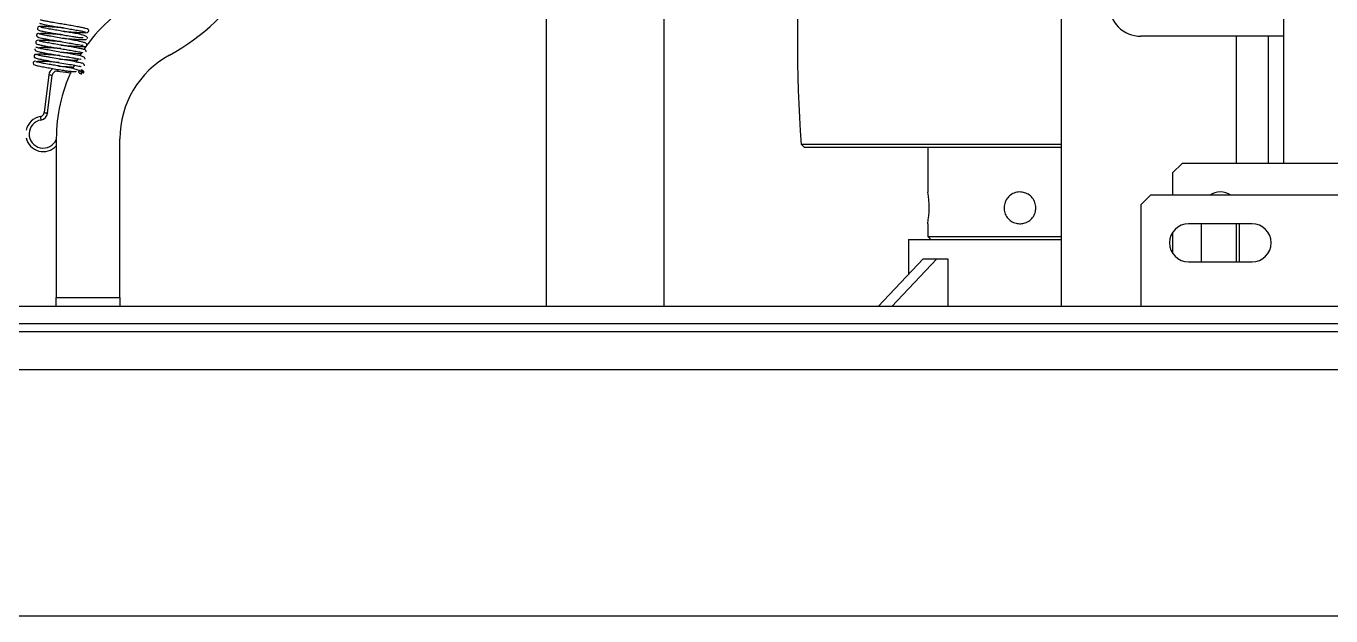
# Model space of a CAD drawing. Header units: millimetres. Extents: x 6622 to 532820, y 3370 to 359312.
# Drawn here: x 462659.5 to 463069.8, y 313242.6 to 313428.2 of the extents above; entities that cross this region are included whole.
import ezdxf

# ---------------------------------------------------------------- set-up
doc = ezdxf.new("R2010")
doc.units = ezdxf.units.MM

# ---------------------------------------------------------------- blocks, each defined once
blk = doc.blocks.new('A$C6F3A12F4')
at = {"color": 2, "linetype": 'Continuous', "lineweight": 25}
for p, q in [((1285.2, 2635), (1285.2, 1065)), ((1290.6, 1065), (1290.6, 2635)), ((1293.2, 2635), (1293.2, 1065)), ((1305.2, 2614), (1305.2, 1085.91)), ((1382.6, 1085.91), (1382.6, 2614)), ((1250.2, 1897), (1250.2, 1713)), ((1240.2, 1887), (1240.2, 1723)), ((1240.2, 1755), (740.2, 1755)), ((1200.2, 1755), (1200.2, 1710)), ((1200.2, 1750), (1240.2, 1750)), ((1259.2, 1745), (1259.2, 1725)), ((1271.2, 1725), (1271.2, 1745)), ((1200.2, 1740), (1240.2, 1740)), ((1271.2, 1741), (1259.2, 1741)), ((1259.2, 1740), (1271.2, 1740)), ((1259.2, 1729), (1271.2, 1729)), ((1240.2, 1723), (1243.2, 1720)), ((1243.2, 1720), (1250.2, 1720)), ((1261.88, 1720), (1268.52, 1720)), ((1250.2, 1713), (1253.2, 1710)), ((1253.2, 1710), (1285.2, 1710)), ((990.2, 1685), (1285.2, 1685)), ((1234.2, 1603.16), (1234.2, 1685)), ((1235.2, 1685), (1235.2, 1604.3)), ((1263.2, 1643), (1263.2, 1685)), ((1264.2, 1637), (1264.2, 1685)), ((1270.2, 1645.84), (1270.2, 1649.37)), ((1270.2, 1649.37), (1285.2, 1649.37)), ((1285.2, 1631.69), (1270.2, 1645.84)), ((1270.2, 1641.59), (1270.2, 1645.84)), ((1235.2, 1643), (1249.26, 1643)), ((1259.2, 1643), (1263.2, 1643)), ((1263.2, 1643), (1264.2, 1644)), ((1285.2, 1627.45), (1270.2, 1641.59)), ((1264.2, 1637), (1275.07, 1637)), ((1234.2, 1603.16), (1235.2, 1604.3)), ((1129.2, 1560), (1285.2, 1560)), ((1129.2, 1523), (1285.2, 1523)), ((1282.43, 1389), (1232.43, 1389)), ((1282.43, 1389), (1285.2, 1389)), ((1282.43, 1369), (1282.43, 1389)), ((1205.24, 1377.04), (1206.29, 1376.38)), ((1207.22, 1375.82), (1208.25, 1375.24)), ((1209.26, 1374.69), (1210.34, 1374.14)), ((1211.17, 1369.35), (1211.49, 1371.98)), ((1211.49, 1371.98), (1211.69, 1373.69)), ((1211.49, 1371.98), (1211.49, 1371.98)), ((1212.3, 1366.64), (1224.22, 1365.18)), ((1224.35, 1366.27), (1212.43, 1367.74)), ((1232.43, 1369), (1282.43, 1369)), ((1285.2, 1369), (1282.43, 1369))]:
    blk.add_line(p, q, dxfattribs=at)
at = {"color": 2, "linetype": 'Continuous', "lineweight": 25, "flags": 128}
for points in [[(1211.04, 1372.04), (1211.15, 1372.02), (1211.33, 1372), (1211.45, 1371.99), (1211.49, 1371.98)], [(1210.61, 1369.42), (1210.62, 1369.42), (1210.83, 1369.39), (1211.01, 1369.37), (1211.13, 1369.36), (1211.17, 1369.35)], [(1212.3, 1366.64), (1212.3, 1366.69), (1212.32, 1366.8), (1212.34, 1366.98), (1212.36, 1367.19), (1212.39, 1367.4), (1212.41, 1367.58), (1212.42, 1367.69), (1212.43, 1367.74)], [(1224.22, 1365.18), (1224.22, 1365.22), (1224.24, 1365.34), (1224.26, 1365.52), (1224.28, 1365.73), (1224.31, 1365.93), (1224.33, 1366.11), (1224.34, 1366.23), (1224.35, 1366.27)], [(1225.47, 1363.98), (1225.51, 1363.99), (1225.63, 1364.01), (1225.8, 1364.04), (1226.01, 1364.07), (1226.22, 1364.11), (1226.39, 1364.14), (1226.51, 1364.16), (1226.55, 1364.17)]]:
    blk.add_lwpolyline(points, dxfattribs=at)
at = {"color": 2, "linetype": 'Continuous', "lineweight": 25}
for centre, radius, start, end in [((1265.2, 1745), 6, 0, 180), ((1255.2, 1735), 6, 146.4427, 213.5573), ((1265.2, 1725), 6, 180, 0), ((1190.2, 1710), 10, 270, 0), ((1254.2, 1614.23), 29.2, 80.1415, 99.7317), ((1200.2, 2102), 500, 266.1094, 273.8995), ((1144.7, 1371), 70, 28.6854, 86.5968), ((1232.43, 1419), 30, 208.6854, 270), ((1232.43, 1419), 50, 208.6854, 235.7792), ((1232.43, 1419), 50, 244.8562, 270), ((1212.61, 1369.17), 2.55, 208.4377, 263), ((1212.61, 1369.17), 1.45, 173, 263), ((1224.04, 1363.74), 2.55, 9.6015, 83), ((1230.94, 1364.91), 4.45, 189.6015, 66.8485), ((1230.94, 1364.91), 5.55, 282.972, 47.4961), ((1224.04, 1363.74), 1.45, 9.6015, 83), ((1230.94, 1364.91), 5.55, 189.6015, 257.028)]:
    blk.add_arc(centre, radius, start, end, dxfattribs=at)
for points, knots in [([(1259.2, 1672), (1259.15, 1671.44), (1259.04, 1670.33), (1258.19, 1668.84), (1256.93, 1667.7), (1255.35, 1667.04), (1253.65, 1666.94), (1252.02, 1667.4), (1250.63, 1668.36), (1249.63, 1669.74), (1249.14, 1671.38), (1249.22, 1673.08), (1249.85, 1674.65), (1250.97, 1675.94), (1252.45, 1676.79), (1254.13, 1677.09), (1255.81, 1676.83), (1257.3, 1676.04), (1258.45, 1674.8), (1259.1, 1673.37), (1259.17, 1672.4), (1259.2, 1672)], [0, 0, 0, 0, 0.053149, 0.10628, 0.159896, 0.213858, 0.267285, 0.320129, 0.373248, 0.427069, 0.480934, 0.534122, 0.58697, 0.640321, 0.694258, 0.747954, 0.800935, 0.85385, 0.907442, 0.961406, 1, 1, 1, 1]), ([(1198.63, 1371.08), (1198.68, 1371.65), (1198.77, 1372.88), (1198.9, 1374.69), (1199.02, 1376.39), (1199.06, 1377.7), (1199.1, 1378.41), (1198.93, 1378.95), (1198.63, 1379.17), (1198.29, 1379.21), (1197.81, 1378.88), (1197.76, 1378.35), (1197.47, 1377.16), (1197.19, 1375.6), (1196.87, 1373.79), (1196.55, 1371.94), (1196.22, 1369.99), (1195.92, 1368.23), (1195.64, 1366.67), (1195.4, 1365.41), (1195.17, 1364.35), (1195.08, 1364.17), (1195.03, 1364.07)], [0, 0, 0, 0, 0.048122, 0.104278, 0.16257, 0.22414, 0.282986, 0.310053, 0.323521, 0.33659, 0.360415, 0.432249, 0.493046, 0.553724, 0.611053, 0.664707, 0.714478, 0.777369, 0.821085, 0.872827, 0.93251, 1, 1, 1, 1]), ([(1200.87, 1378.84), (1200.77, 1378.83), (1200.58, 1378.81), (1200.19, 1378.38), (1199.75, 1377.33), (1199.41, 1375.59), (1199.06, 1373.57), (1198.73, 1371.65), (1198.4, 1369.67), (1198.06, 1367.74), (1197.75, 1365.99), (1197.51, 1364.84), (1197.41, 1364.29), (1197.32, 1364.06), (1197.37, 1364.07), (1197.37, 1364.08)], [0, 0, 0, 0, 0.05364, 0.103572, 0.19116, 0.323436, 0.413959, 0.501488, 0.591371, 0.683897, 0.779204, 0.881768, 0.93667, 0.991168, 1, 1, 1, 1]), ([(1203.01, 1378.61), (1202.91, 1378.63), (1202.71, 1378.67), (1202.34, 1378.27), (1201.96, 1377.25), (1201.62, 1375.46), (1201.23, 1373.24), (1200.85, 1371.01), (1200.47, 1368.78), (1200.16, 1367.01), (1199.91, 1365.65), (1199.71, 1364.59), (1199.51, 1363.71), (1199.43, 1363.62), (1199.4, 1363.57)], [0, 0, 0, 0, 0.056398, 0.108049, 0.196765, 0.323993, 0.415882, 0.510213, 0.604469, 0.696102, 0.751803, 0.821768, 0.90574, 1, 1, 1, 1]), ([(1200.82, 1370.81), (1200.82, 1370.9), (1200.89, 1371.73), (1201.01, 1373.32), (1201.13, 1375.06), (1201.21, 1376.4), (1201.26, 1377.47), (1201.26, 1378.37), (1201.18, 1378.48), (1201.13, 1378.53)], [0, 0, 0, 0, 0.020811, 0.204905, 0.384248, 0.493763, 0.632347, 0.800742, 1, 1, 1, 1]), ([(1196.07, 1363.72), (1196.12, 1363.81), (1196.21, 1363.99), (1196.44, 1365.01), (1196.74, 1366.56), (1197.09, 1368.56), (1197.42, 1370.47), (1197.75, 1372.44), (1198.08, 1374.37), (1198.41, 1376.17), (1198.66, 1377.54), (1198.88, 1378.19), (1198.81, 1378.18), (1198.8, 1378.18)], [0, 0, 0, 0, 0.096471, 0.180683, 0.312266, 0.403546, 0.49175, 0.582287, 0.675395, 0.771206, 0.874377, 0.985066, 1, 1, 1, 1]), ([(1197.54, 1371.19), (1197.5, 1370.66), (1197.41, 1369.47), (1197.28, 1367.68), (1197.16, 1365.95), (1197.11, 1364.62), (1197.08, 1363.91), (1197.21, 1363.33), (1197.62, 1363.02), (1198.26, 1363.18), (1198.42, 1363.9), (1198.68, 1365.03), (1198.97, 1366.58), (1199.29, 1368.37), (1199.6, 1370.21), (1199.93, 1372.17), (1200.24, 1373.92), (1200.49, 1375.43), (1200.63, 1376.56), (1200.64, 1377.23), (1200.57, 1377.39), (1200.56, 1377.41)], [0, 0, 0, 0, 0.047761, 0.108182, 0.170992, 0.237437, 0.299758, 0.327199, 0.353986, 0.380433, 0.460349, 0.525623, 0.590486, 0.651882, 0.709372, 0.762724, 0.83029, 0.876923, 0.931434, 0.993218, 1, 1, 1, 1]), ([(1200.41, 1363.14), (1200.46, 1363.23), (1200.56, 1363.38), (1200.78, 1364.34), (1201, 1365.45), (1201.25, 1366.83), (1201.56, 1368.6), (1201.94, 1370.84), (1202.26, 1372.71), (1202.49, 1374.07), (1202.67, 1375.07), (1202.86, 1376.07), (1203.01, 1376.95), (1203.09, 1377.41), (1202.99, 1377.44), (1202.98, 1377.44)], [0, 0, 0, 0, 0.11133, 0.205876, 0.283955, 0.345766, 0.447094, 0.551117, 0.655047, 0.705903, 0.756374, 0.817849, 0.894712, 0.98583, 1, 1, 1, 1]), ([(1201.91, 1370.65), (1201.87, 1370.19), (1201.79, 1369.05), (1201.66, 1367.29), (1201.54, 1365.51), (1201.46, 1364.01), (1201.47, 1363.23), (1201.56, 1362.86), (1201.69, 1362.69), (1201.82, 1362.59), (1202.03, 1362.52), (1202.24, 1362.54), (1202.69, 1362.76), (1202.73, 1363.23), (1203.04, 1364.37), (1203.31, 1365.88), (1203.63, 1367.68), (1203.96, 1369.64), (1204.3, 1371.63), (1204.63, 1373.54), (1204.94, 1375.27), (1205.17, 1376.43), (1205.3, 1377.07), (1205.39, 1377.32), (1205.34, 1377.31), (1205.33, 1377.31)], [0, 0, 0, 0, 0.040326, 0.10025, 0.16187, 0.228168, 0.300179, 0.328486, 0.339175, 0.347861, 0.35502, 0.362426, 0.371271, 0.441518, 0.50616, 0.568394, 0.628908, 0.687881, 0.746296, 0.804661, 0.86469, 0.928159, 0.960586, 0.990372, 1, 1, 1, 1]), ([(1205.08, 1378.38), (1205.07, 1378.38), (1205.01, 1378.4), (1204.86, 1378.38), (1204.61, 1378.27), (1204.45, 1378.02), (1204.29, 1377.56), (1204.07, 1376.58), (1203.79, 1375.08), (1203.47, 1373.28), (1203.13, 1371.31), (1202.79, 1369.32), (1202.46, 1367.4), (1202.15, 1365.66), (1201.92, 1364.5), (1201.79, 1363.85), (1201.7, 1363.6), (1201.74, 1363.61), (1201.76, 1363.61)], [0, 0, 0, 0, 0.000737, 0.011793, 0.024816, 0.069398, 0.131658, 0.232099, 0.328827, 0.422828, 0.514328, 0.604925, 0.695462, 0.788677, 0.887414, 0.937733, 0.983264, 1, 1, 1, 1]), ([(1203, 1370.54), (1203.03, 1370.92), (1203.08, 1371.63), (1203.17, 1372.74), (1203.25, 1373.93), (1203.34, 1375.27), (1203.42, 1376.6), (1203.46, 1377.74), (1203.41, 1377.99), (1203.39, 1378.13)], [0, 0, 0, 0, 0.100852, 0.186307, 0.297336, 0.434062, 0.596632, 0.78519, 1, 1, 1, 1]), ([(1207.42, 1378.07), (1207.3, 1378.08), (1207.09, 1378.09), (1206.69, 1377.63), (1206.28, 1376.5), (1205.94, 1374.62), (1205.54, 1372.35), (1205.16, 1370.1), (1204.78, 1367.89), (1204.47, 1366.16), (1204.23, 1364.86), (1204.04, 1363.88), (1203.87, 1363.15), (1203.82, 1363.13), (1203.79, 1363.13)], [0, 0, 0, 0, 0.057572, 0.110401, 0.20104, 0.330696, 0.424228, 0.520231, 0.616157, 0.709425, 0.766084, 0.837185, 0.922344, 1, 1, 1, 1]), ([(1204.73, 1362.56), (1204.78, 1362.61), (1204.88, 1362.7), (1205.1, 1363.59), (1205.31, 1364.65), (1205.56, 1365.98), (1205.86, 1367.71), (1206.24, 1369.93), (1206.56, 1371.81), (1206.8, 1373.2), (1206.99, 1374.23), (1207.18, 1375.27), (1207.34, 1376.22), (1207.4, 1376.71), (1207.29, 1376.79), (1207.28, 1376.8)], [0, 0, 0, 0, 0.112338, 0.207411, 0.285745, 0.347665, 0.449135, 0.553278, 0.657325, 0.708252, 0.758782, 0.820316, 0.897195, 0.98825, 1, 1, 1, 1]), ([(1205.18, 1370.27), (1205.22, 1370.71), (1205.3, 1371.83), (1205.43, 1373.58), (1205.55, 1375.35), (1205.61, 1376.4), (1205.61, 1376.79), (1205.61, 1376.81)], [0, 0, 0, 0, 0.169109, 0.429225, 0.696463, 0.983607, 1, 1, 1, 1]), ([(1209.45, 1377.84), (1209.43, 1377.85), (1209.37, 1377.86), (1209.25, 1377.84), (1209.1, 1377.79), (1208.7, 1377.47), (1208.63, 1376.79), (1208.2, 1374.85), (1207.77, 1372.34), (1207.31, 1369.64), (1206.93, 1367.45), (1206.64, 1365.78), (1206.39, 1364.42), (1206.12, 1363.13), (1206.01, 1362.87), (1205.95, 1362.73)], [0, 0, 0, 0, 0.0034102, 0.0106837, 0.0189591, 0.0392894, 0.1691395, 0.2991191, 0.4198132, 0.5361762, 0.6482751, 0.7070805, 0.7847362, 0.8825086, 1, 1, 1, 1]), ([(1207, 1362.4), (1207.06, 1362.55), (1207.18, 1362.82), (1207.43, 1364.04), (1207.67, 1365.33), (1207.95, 1366.9), (1208.3, 1368.91), (1208.73, 1371.42), (1209.14, 1373.84), (1209.47, 1375.54), (1209.64, 1376.43), (1209.77, 1376.83), (1209.72, 1376.83), (1209.71, 1376.83)], [0, 0, 0, 0, 0.120805, 0.22201, 0.303789, 0.366386, 0.477963, 0.593309, 0.712805, 0.838035, 0.905473, 0.975479, 1, 1, 1, 1]), ([(1207.37, 1370), (1207.42, 1370.67), (1207.53, 1372.09), (1207.65, 1373.79), (1207.73, 1374.97), (1207.75, 1375.42), (1207.75, 1375.57)], [0, 0, 0, 0, 0.3177578, 0.6696647, 0.8842717, 1, 1, 1, 1]), ([(1208.05, 1362.45), (1208.06, 1362.31), (1208.07, 1362.09), (1208.27, 1361.85), (1208.54, 1361.7), (1208.88, 1361.75), (1209.31, 1362.19), (1209.41, 1362.9), (1209.76, 1364.49), (1210.08, 1366.32), (1210.43, 1368.34), (1210.76, 1370.27), (1211.05, 1372.07), (1211.26, 1373.64), (1211.31, 1374.76), (1211.25, 1375.21), (1211.23, 1375.31)], [0, 0, 0, 0, 0.032128, 0.049909, 0.068282, 0.104563, 0.139334, 0.271326, 0.389606, 0.495629, 0.59119, 0.697892, 0.773789, 0.864179, 0.968159, 1, 1, 1, 1]), ([(1211.65, 1377.06), (1211.54, 1376.96), (1211.33, 1376.76), (1210.92, 1376.06), (1210.42, 1374.67), (1210.05, 1372.67), (1209.7, 1370.58), (1209.4, 1368.82), (1209.09, 1367.02), (1208.81, 1365.44), (1208.57, 1364.14), (1208.38, 1363.22), (1208.25, 1362.64), (1208.24, 1362.69), (1208.23, 1362.71)], [0, 0, 0, 0, 0.05303, 0.103995, 0.192424, 0.32799, 0.42006, 0.501766, 0.580105, 0.687081, 0.758975, 0.842608, 0.93756, 1, 1, 1, 1]), ([(1209.55, 1369.74), (1209.56, 1369.77), (1209.62, 1370.69), (1209.76, 1372.48), (1209.85, 1373.85), (1209.89, 1374.49)], [0, 0, 0, 0, 0.02022, 0.543814, 1, 1, 1, 1]), ([(1210.93, 1377.16), (1210.93, 1377.15), (1210.92, 1377.15), (1210.87, 1376.87), (1210.84, 1376.71)], [0, 0, 0, 0, 0.428337, 1, 1, 1, 1]), ([(1210.84, 1376.69), (1210.85, 1376.73), (1210.87, 1376.84), (1210.96, 1376.98), (1211.1, 1377.08), (1211.26, 1377.13), (1211.44, 1377.14), (1211.61, 1377.09), (1211.76, 1377), (1211.87, 1376.87), (1211.93, 1376.72), (1211.94, 1376.56), (1211.9, 1376.41), (1211.81, 1376.27), (1211.67, 1376.17), (1211.52, 1376.12), (1211.34, 1376.11), (1211.21, 1376.14), (1211.15, 1376.17), (1211.14, 1376.18)], [0, 0, 0, 0, 0.055924, 0.12663, 0.18251, 0.244108, 0.309016, 0.373968, 0.435605, 0.491515, 0.562266, 0.618198, 0.674123, 0.744832, 0.800695, 0.862297, 0.927226, 0.992158, 1, 1, 1, 1]), ([(1211.83, 1377.53), (1211.82, 1377.54), (1211.78, 1377.58), (1211.69, 1377.62), (1211.55, 1377.66), (1211.41, 1377.66), (1211.28, 1377.62), (1211.15, 1377.55), (1211.03, 1377.44), (1210.96, 1377.3), (1210.94, 1377.21), (1210.94, 1377.17)], [0, 0, 0, 0, 0.021355, 0.143636, 0.266095, 0.384719, 0.496102, 0.597926, 0.768924, 0.900203, 1, 1, 1, 1]), ([(1211.93, 1376.54), (1211.96, 1376.7), (1212, 1376.99), (1212.02, 1377), (1212.02, 1377.01)], [0, 0, 0, 0, 0.559913, 1, 1, 1, 1]), ([(1199.72, 1370.92), (1199.67, 1370.24), (1199.56, 1368.82), (1199.41, 1366.6), (1199.26, 1364.75), (1199.39, 1363.94), (1199.44, 1363.67)], [0, 0, 0, 0, 0.227328, 0.475643, 0.819604, 1, 1, 1, 1]), ([(1204.09, 1370.38), (1204.06, 1369.99), (1203.98, 1368.86), (1203.85, 1367.24), (1203.77, 1365.56), (1203.74, 1364.18), (1203.85, 1363.55), (1203.91, 1363.26)], [0, 0, 0, 0, 0.136121, 0.397517, 0.581974, 0.805174, 1, 1, 1, 1]), ([(1206.27, 1370.11), (1206.27, 1370.02), (1206.2, 1369.17), (1206.08, 1367.57), (1205.93, 1365.36), (1205.8, 1363.65), (1205.92, 1362.96), (1205.96, 1362.74)], [0, 0, 0, 0, 0.030526, 0.273903, 0.511034, 0.839456, 1, 1, 1, 1]), ([(1208.46, 1369.84), (1208.44, 1369.62), (1208.36, 1368.59), (1208.22, 1366.56), (1208.02, 1364.28), (1208.15, 1363.16), (1208.2, 1362.69)], [0, 0, 0, 0, 0.079282, 0.363629, 0.732016, 1, 1, 1, 1]), ([(1199.34, 1363.45), (1199.34, 1363.39), (1199.33, 1363.28), (1199.4, 1363.08), (1199.54, 1362.93), (1199.65, 1362.86), (1199.69, 1362.84), (1199.69, 1362.84)], [0, 0, 0, 0, 0.228054, 0.499609, 0.819056, 0.994772, 1, 1, 1, 1]), ([(1199.38, 1363.44), (1199.37, 1363.39), (1199.36, 1363.27), (1199.42, 1363.07), (1199.54, 1362.92), (1199.69, 1362.84), (1199.82, 1362.8), (1199.95, 1362.8), (1200.08, 1362.83), (1200.19, 1362.89), (1200.3, 1362.99), (1200.39, 1363.13), (1200.42, 1363.24), (1200.43, 1363.3)], [0, 0, 0, 0, 0.102429, 0.222413, 0.360268, 0.434588, 0.5103, 0.585489, 0.658354, 0.727368, 0.791649, 0.904717, 1, 1, 1, 1]), ([(1199.8, 1362.81), (1199.81, 1362.81), (1199.86, 1362.8), (1199.96, 1362.8), (1200.13, 1362.84), (1200.3, 1362.95), (1200.43, 1363.12), (1200.46, 1363.23), (1200.47, 1363.28)], [0, 0, 0, 0, 0.02195, 0.167392, 0.310158, 0.574741, 0.804479, 1, 1, 1, 1]), ([(1203.69, 1362.94), (1203.69, 1362.89), (1203.69, 1362.77), (1203.72, 1362.62), (1203.77, 1362.56), (1203.78, 1362.56)], [0, 0, 0, 0, 0.427765, 0.933835, 1, 1, 1, 1]), ([(1204.16, 1362.29), (1204.16, 1362.29), (1204.21, 1362.27), (1204.32, 1362.27), (1204.49, 1362.31), (1204.66, 1362.41), (1204.78, 1362.58), (1204.81, 1362.69), (1204.82, 1362.74)], [0, 0, 0, 0, 0.019048, 0.164692, 0.307565, 0.572441, 0.802955, 1, 1, 1, 1]), ([(1205.9, 1362.63), (1205.9, 1362.58), (1205.9, 1362.46), (1205.97, 1362.27), (1206.1, 1362.12), (1206.25, 1362.04), (1206.33, 1362.02), (1206.37, 1362.02)], [0, 0, 0, 0, 0.200573, 0.438089, 0.7162, 0.868791, 1, 1, 1, 1]), ([(1205.96, 1362.68), (1205.95, 1362.62), (1205.94, 1362.5), (1205.99, 1362.29), (1206.12, 1362.13), (1206.26, 1362.04), (1206.39, 1362.01), (1206.52, 1362), (1206.69, 1362.04), (1206.85, 1362.14), (1206.96, 1362.31), (1206.98, 1362.42), (1206.99, 1362.47)], [0, 0, 0, 0, 0.102856, 0.222598, 0.359723, 0.433591, 0.508883, 0.583732, 0.656381, 0.789115, 0.903081, 1, 1, 1, 1]), ([(1206.85, 1362.17), (1206.86, 1362.17), (1206.93, 1362.22), (1207, 1362.35), (1207.03, 1362.46), (1207.05, 1362.52)], [0, 0, 0, 0, 0.060374, 0.567306, 1, 1, 1, 1])]:
    blk.add_open_spline(points, degree=3, knots=knots, dxfattribs=at)

msp = doc.modelspace()

# ---------------------------------------------------------------- block references
at = {"color": 0, "rotation": 270}
msp.add_blockref('A$C6F3A12F4', (461300, 314625.198), dxfattribs=at)

doc.saveas('drawing.dxf')
